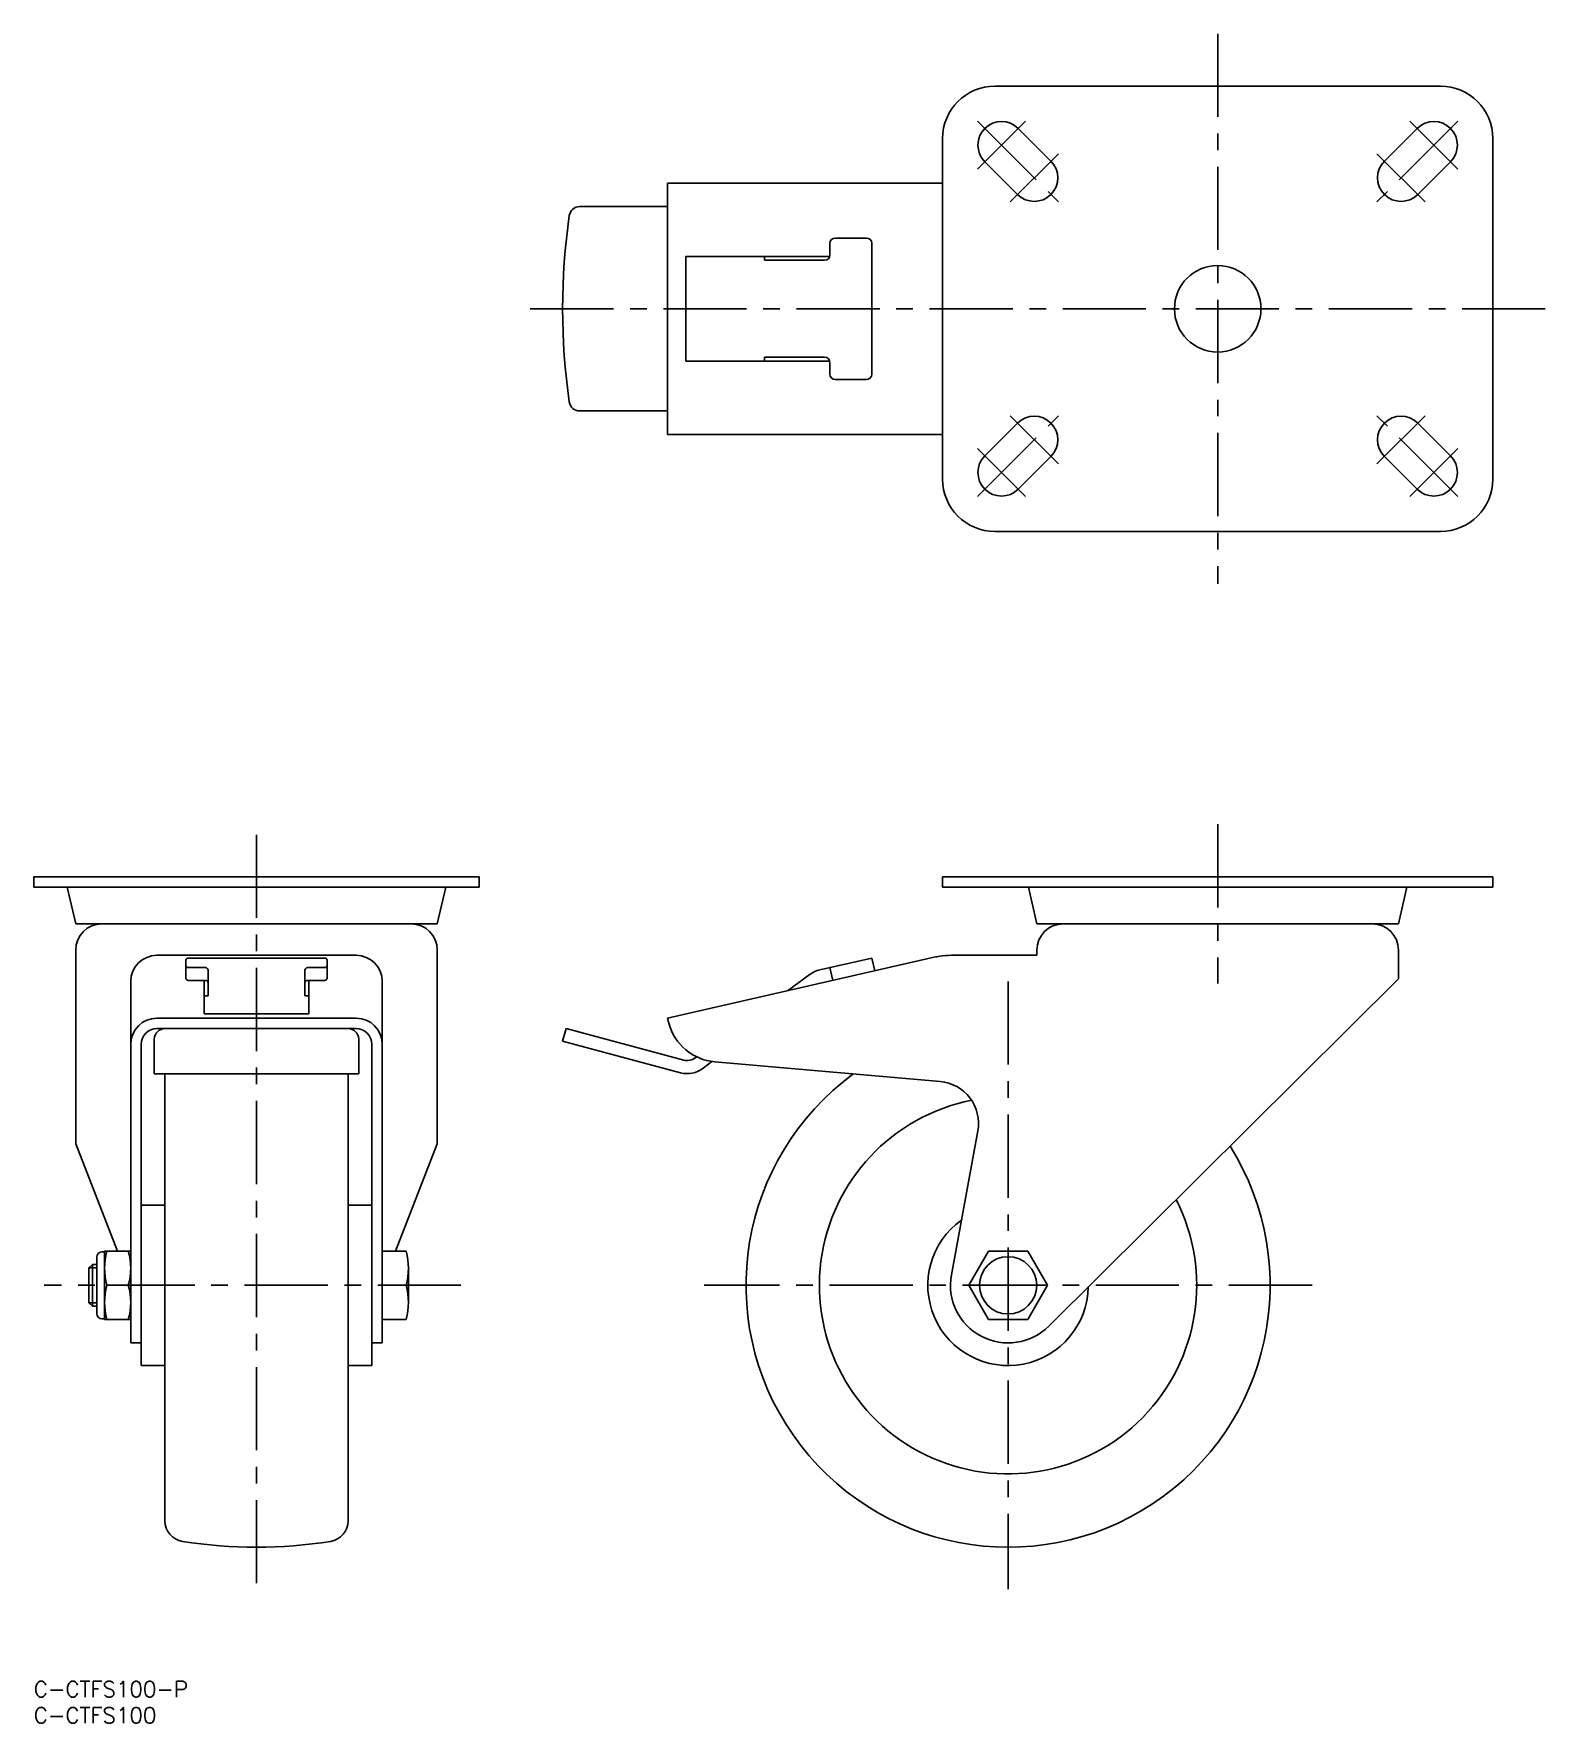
# Model space of a CAD drawing. Extents: x 0 to 288, y -8 to 314.
import ezdxf

# ---------------------------------------------------------------- set-up
doc = ezdxf.new("R2010")
doc.units = 0
doc.header["$LTSCALE"] = 0.5
doc.linetypes.add('CENTER', pattern=[50.8, 31.75, -6.35, 6.35, -6.35])
doc.layers.get('0').update_dxf_attribs({"linetype": 'CONTINUOUS'})
doc.layers.add('CENTER', color=1, linetype='CENTER')
doc.styles.get("Standard").update_dxf_attribs({"font": 'txt.shx', "height": 3, "bigfont": 'bigfont.shx'})

# ---------------------------------------------------------------- blocks, each defined once
blk = doc.blocks.new('*U18')
at = {"color": 7, "linetype": 'CONTINUOUS'}
blk.add_text('C-CTFS100-P', height=3, dxfattribs=at).set_placement((0, -3))
blk = doc.blocks.new('*U19')
at = {"color": 7, "linetype": 'CONTINUOUS'}
blk.add_text('C-CTFS100', height=3, dxfattribs=at).set_placement((0, -8))

msp = doc.modelspace()

# ---------------------------------------------------------------- linework, layer by layer
at = {"color": 7, "linetype": 'CONTINUOUS'}
for p, q in [((183.42, 304.5), (268.42, 304.5)), ((173.42, 294.5), (173.42, 229.5)), ((187.85, 296.43), (194.1, 290.18)), ((263.99, 296.43), (257.74, 290.18)), ((278.42, 294.5), (278.42, 229.5)), ((181.49, 290.06), (187.74, 283.81)), ((270.35, 290.06), (264.1, 283.81)), ((120.92, 286), (120.92, 238)), ((173.42, 286), (120.92, 286)), ((120.92, 281.5), (104.17, 281.5)), ((151.92, 274.5), (151.92, 272.25)), ((158.92, 275.5), (152.92, 275.5)), ((159.92, 274.5), (159.92, 249.5)), ((124.42, 272), (124.42, 252)), ((151.89, 272), (124.42, 272)), ((139.42, 271.25), (139.42, 272)), ((150.92, 271.25), (139.42, 271.25)), ((151.89, 252), (124.42, 252)), ((150.92, 252.75), (139.42, 252.75)), ((139.42, 252), (139.42, 252.75)), ((151.92, 251.75), (151.92, 249.5)), ((158.92, 248.5), (152.92, 248.5)), ((120.92, 242.5), (104.17, 242.5)), ((181.49, 233.93), (187.74, 240.18)), ((270.35, 233.93), (264.1, 240.18)), ((173.42, 238), (120.92, 238)), ((187.85, 227.56), (194.1, 233.81)), ((263.99, 227.56), (257.74, 233.81)), ((183.42, 219.5), (268.42, 219.5)), ((85, 153.59), (0, 153.59)), ((0, 153.59), (0, 151.59)), ((85, 151.59), (0, 151.59)), ((8, 144.59), (6.38, 151.59)), ((77, 144.59), (78.62, 151.59)), ((85, 153.59), (85, 151.59)), ((278.42, 153.59), (173.42, 153.59)), ((173.42, 153.59), (173.42, 151.59)), ((278.42, 151.59), (173.42, 151.59)), ((191.42, 144.59), (189.81, 151.59)), ((260.42, 144.59), (262.04, 151.59)), ((278.42, 153.59), (278.42, 151.59)), ((77, 144.59), (8, 144.59)), ((260.42, 144.59), (191.42, 144.59)), ((8, 139.59), (8, 102.57)), ((77, 139.59), (77, 102.57)), ((191.42, 139.59), (191.42, 138.59)), ((260.42, 139.59), (260.42, 134.09)), ((23.5, 138.59), (61.5, 138.59)), ((29, 137.57), (29, 134.3)), ((55.5, 138.07), (29.5, 138.07)), ((29.5, 136.24), (32.75, 136.24)), ((33.25, 135.74), (33.25, 130.82)), ((51.75, 135.74), (51.75, 130.82)), ((55.5, 136.24), (52.25, 136.24)), ((56, 137.57), (56, 134.3)), ((120.92, 126.59), (171.22, 138.09)), ((149.99, 135.8), (159.92, 138.07)), ((152.48, 133.8), (151.92, 136.24)), ((159.92, 138.07), (160.48, 135.63)), ((191.42, 138.59), (175.68, 138.59)), ((18.5, 133.59), (18.5, 64.59)), ((29.5, 133.8), (32.75, 133.8)), ((32.5, 127.39), (32.5, 133.8)), ((55.5, 133.8), (52.25, 133.8)), ((52.5, 127.39), (52.5, 133.8)), ((66.5, 133.59), (66.5, 64.59)), ((143.85, 131.83), (148.17, 134.97)), ((193.67, 67.79), (260.42, 134.09)), ((32.5, 130.82), (33.25, 130.82)), ((52.5, 130.82), (51.75, 130.82)), ((23.5, 126.59), (61.5, 126.59)), ((52.5, 127.39), (32.5, 127.39)), ((121.18, 125.64), (120.92, 126.59)), ((23, 122.59), (23, 115.99)), ((61.5, 124.59), (23.5, 124.59)), ((62, 122.59), (62, 115.99)), ((100.92, 122.18), (101.57, 124.59)), ((101.57, 124.59), (124.04, 118.57)), ((20.5, 121.59), (20.5, 60.28)), ((64.5, 121.59), (64.5, 60.28)), ((100.92, 122.18), (123.39, 116.16)), ((126.21, 119.01), (126.48, 119.21)), ((127.74, 117.03), (129.4, 118.32)), ((129.97, 118.25), (172.97, 114.49)), ((62, 115.99), (23, 115.99)), ((25, 115.99), (25, 30.66)), ((60, 115.99), (60, 30.66)), ((175.1, 77.57), (180.14, 105.08)), ((15.97, 82.09), (8, 102.57)), ((69.03, 82.09), (77, 102.57)), ((20.5, 90.9), (25, 90.9)), ((64.5, 90.9), (60, 90.9)), ((12, 70.23), (12, 80.95)), ((13.04, 81.99), (13.5, 81.99)), ((13.5, 69.09), (13.5, 82.09)), ((13.5, 82.09), (18.5, 82.09)), ((71.04, 82.09), (66.5, 82.09)), ((178.42, 75.59), (182.17, 82.09)), ((182.17, 82.09), (189.67, 82.09)), ((189.67, 82.09), (193.43, 75.59)), ((10.5, 78.91), (11.18, 79.59)), ((10.5, 78.91), (10.5, 72.27)), ((11.18, 79.59), (11.18, 71.59)), ((12, 79.59), (11.18, 79.59)), ((71.5, 72.34), (71.5, 78.84)), ((13.96, 75.59), (18.04, 75.59)), ((71.04, 75.59), (66.5, 75.59)), ((182.17, 69.09), (178.42, 75.59)), ((193.43, 75.59), (189.67, 69.09)), ((10.5, 72.27), (11.18, 71.59)), ((12, 71.59), (11.18, 71.59)), ((13.04, 69.19), (13.5, 69.19)), ((13.5, 69.09), (18.5, 69.09)), ((71.04, 69.09), (66.5, 69.09)), ((189.67, 69.09), (182.17, 69.09)), ((18.5, 64.59), (20.5, 64.59)), ((66.5, 64.59), (64.5, 64.59)), ((20.5, 60.28), (25, 60.28)), ((64.5, 60.28), (60, 60.28))]:
    msp.add_line(p, q, dxfattribs=at)
at = {"color": 3, "linetype": 'CONTINUOUS'}
for p, q in [((12, 78.91), (10.5, 78.91)), ((12, 72.27), (10.5, 72.27))]:
    msp.add_line(p, q, dxfattribs=at)
at = {"color": 7, "linetype": 'CONTINUOUS'}
for centre, radius in [((225.92, 262), 8.25), ((185.92, 75.59), 5.46)]:
    msp.add_circle(centre, radius, dxfattribs=at)
for centre, radius, start, end in [((183.42, 294.5), 10, 90, 180), ((268.42, 294.5), 10, 0, 90), ((184.67, 293.25), 4.5, 45, 225), ((267.17, 293.25), 4.5, 315, 135), ((190.92, 287), 4.5, 225, 45), ((260.92, 287), 4.5, 135, 315), ((104.17, 279.5), 2, 90, 171.8204), ((225.92, 262), 125, 171.8204, 188.1796), ((152.92, 274.5), 1, 90, 180), ((158.92, 274.5), 1, 0, 90), ((150.92, 272.25), 1, 270, 0), ((150.92, 251.75), 1, 0, 90), ((152.92, 249.5), 1, 180, 270), ((158.92, 249.5), 1, 270, 0), ((104.17, 244.5), 2, 188.1796, 270), ((190.92, 237), 4.5, 315, 135), ((260.92, 237), 4.5, 45, 225), ((184.67, 230.75), 4.5, 135, 315), ((267.17, 230.75), 4.5, 225, 45), ((183.42, 229.5), 10, 180, 270), ((268.42, 229.5), 10, 270, 0), ((13, 139.59), 5, 90, 180), ((72, 139.59), 5, 0, 90), ((196.42, 139.59), 5, 90, 180), ((255.42, 139.59), 5, 0, 90), ((23.5, 133.59), 5, 90, 180), ((29.5, 137.57), 0.5, 90, 180), ((29.5, 136.74), 0.5, 180, 270), ((32.75, 135.74), 0.5, 0, 90), ((52.25, 135.74), 0.5, 90, 180), ((55.5, 137.57), 0.5, 0, 90), ((55.5, 136.74), 0.5, 270, 0), ((61.5, 133.59), 5, 0, 90), ((151.11, 130.93), 5, 102.875, 125.9963), ((175.68, 118.59), 20, 90, 102.875), ((29.5, 134.3), 0.5, 180, 270), ((32.75, 133.3), 0.5, 0, 90), ((52.25, 133.3), 0.5, 90, 180), ((55.5, 134.3), 0.5, 270, 0), ((23.5, 121.59), 5, 90, 180), ((61.5, 121.59), 5, 0, 90), ((23.5, 121.59), 3, 90, 180), ((25, 122.59), 2, 90, 180), ((60, 122.59), 2, 0, 90), ((61.5, 121.59), 3, 0, 90), ((130.84, 128.21), 10, 194.9314, 265), ((124.68, 120.99), 5, 255, 307.7532), ((124.68, 120.99), 2.5, 255, 307.7532), ((185.92, 75.59), 50, 126.2013, 32.0999), ((172.27, 106.52), 8, 349.6186, 85), ((185.92, 75.59), 36, 101.1541, 27.0173), ((185.92, 75.59), 15.31, 125.5385, 358.8891), ((13.04, 80.95), 1.04, 90, 180), ((25.1, 78.84), 11.6, 163.7343, 196.2657), ((6.9, 78.84), 11.6, 343.7343, 16.2657), ((59.9, 78.84), 11.6, 343.7343, 16.2657), ((185.92, 75.59), 11, 169.6186, 314.8089), ((25.1, 72.34), 11.6, 163.7343, 196.2657), ((6.9, 72.34), 11.6, 343.7343, 16.2657), ((59.9, 72.34), 11.6, 343.7343, 16.2657), ((13.04, 70.23), 1.04, 180, 270), ((29, 30.66), 4, 180, 260.9685), ((56, 30.66), 4, 279.0315, 0), ((42.5, 115.59), 90, 260.9685, 279.0315)]:
    msp.add_arc(centre, radius, start, end, dxfattribs=at)
at = {"layer": 'CENTER', "color": 1, "linetype": 'CENTER'}
for p, q in [((225.92, 314.5), (225.92, 209.5)), ((180.07, 297.84), (195.52, 282.4)), ((180.07, 288.65), (189.27, 297.84)), ((271.77, 297.84), (256.32, 282.4)), ((271.77, 288.65), (262.57, 297.84)), ((186.32, 282.4), (195.52, 291.59)), ((265.52, 282.4), (256.32, 291.59)), ((288.42, 262), (92.92, 262)), ((180.07, 226.15), (195.52, 241.59)), ((186.32, 241.59), (195.52, 232.4)), ((271.77, 226.15), (256.32, 241.59)), ((265.52, 241.59), (256.32, 232.4)), ((180.07, 235.34), (189.27, 226.15)), ((271.77, 235.34), (262.57, 226.15)), ((42.5, 161.59), (42.5, 17.59)), ((225.92, 163.59), (225.92, 133.23)), ((185.92, 133.59), (185.92, 17.59)), ((81.5, 75.59), (2, 75.59)), ((243.92, 75.59), (127.92, 75.59))]:
    msp.add_line(p, q, dxfattribs=at)

# ---------------------------------------------------------------- block references
at = {"color": 7, "linetype": 'CONTINUOUS'}
for name in ['*U18', '*U19']:
    msp.add_blockref(name, (0, 0), dxfattribs=at)

doc.saveas('drawing.dxf')
